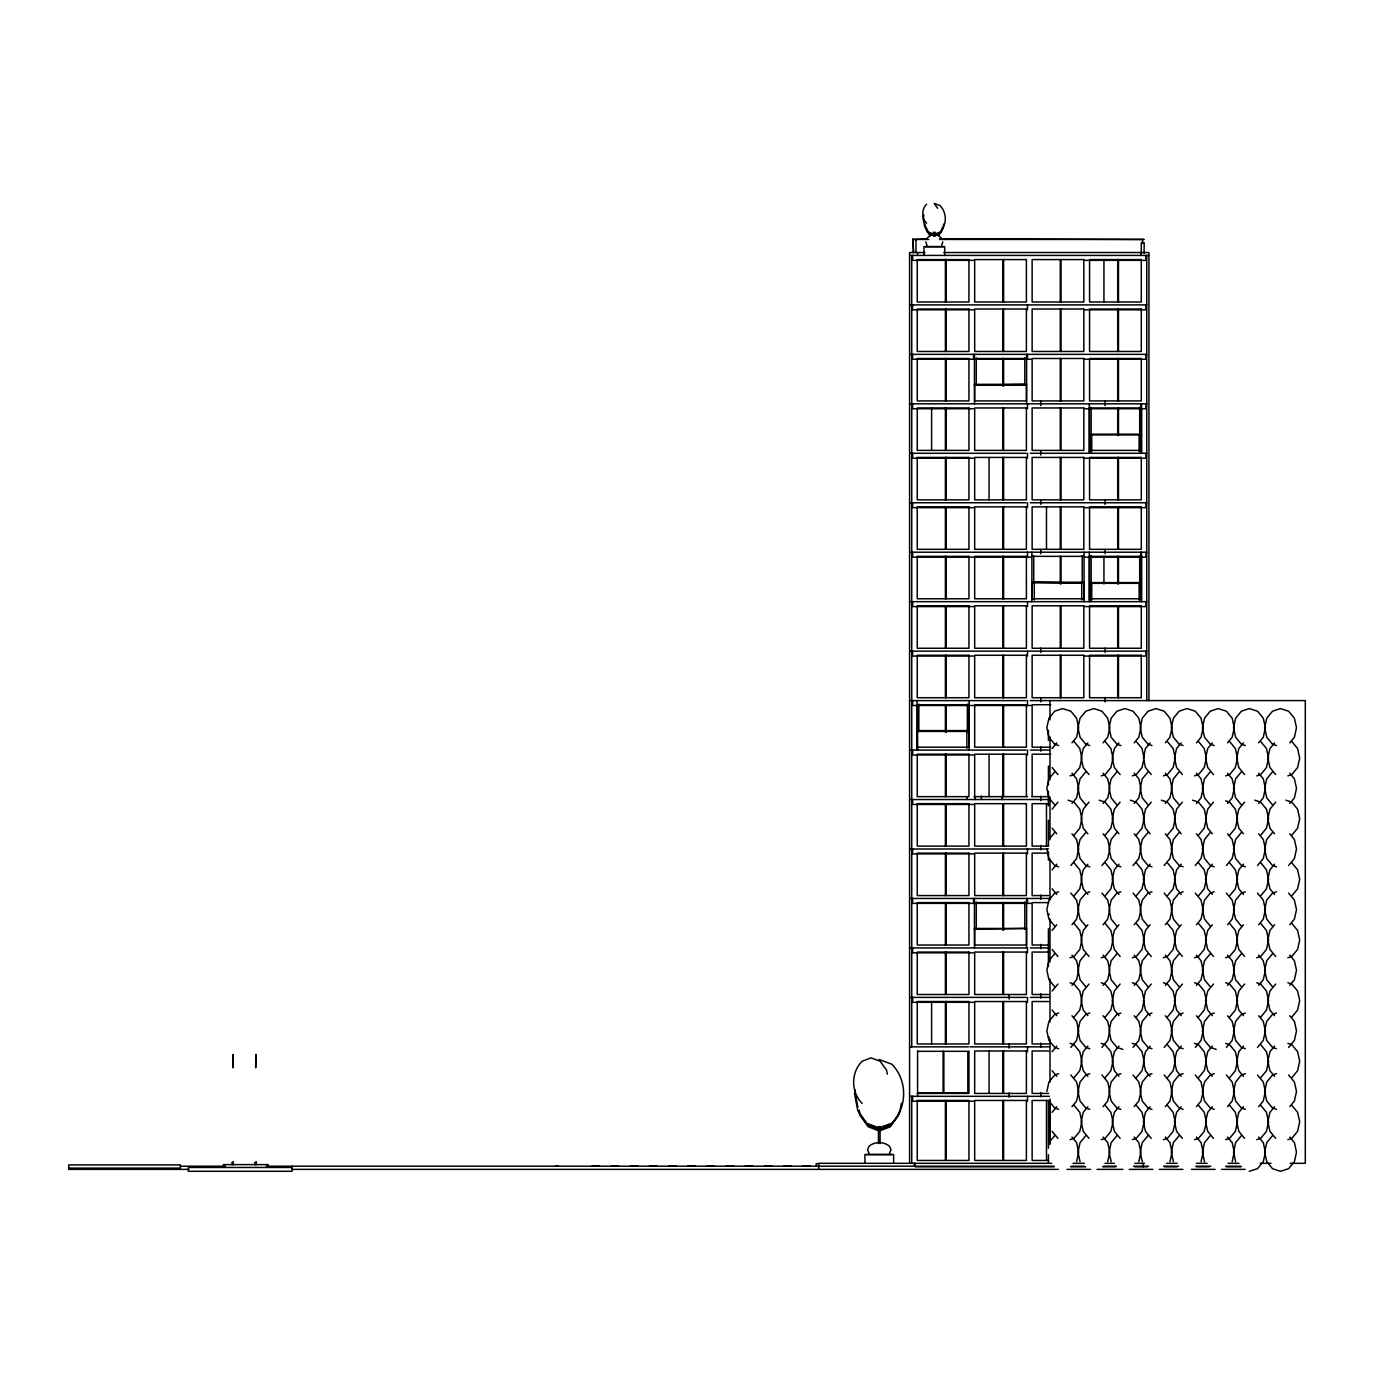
<?xml version="1.0" encoding="UTF-8"?>
<svg xmlns="http://www.w3.org/2000/svg" width="1374" height="1374" viewBox="0 0 1374 1374"><rect width="100%" height="100%" fill="white"/><g stroke="black" fill="none" stroke-linecap="round" stroke-linejoin="round"><path stroke-width="1.5" d="M923.895 215.014L923.156 218.844L924.633 226.504L928.669 232.137L934.2 234.267L939.971 232.137C947.081 225.061 947.081 212.626 939.971 205.55L934.2 203.438M942.203 227.826L941.482 231.588L938.494 235.761M943.715 224.048L942.753 229.046L939.232 233.958L934.423 235.796L929.408 233.958L925.887 229.046L924.925 224.048M855.229 1089.908L854.508 1093.687L857.788 1110.673L866.736 1123.176L879.017 1127.865L891.795 1123.176C907.561 1107.496 907.561 1079.895 891.795 1064.215L879.017 1059.509M898.957 1112.013L898.235 1115.757L890.335 1126.783L879.497 1130.922M901.43 1103.219L899.506 1113.215L891.073 1124.98L879.515 1129.394M1046.833 1091.523L1048.946 1082.008L1054.7 1075L1058.65 1073.695M1143.374 758.036L1145.469 748.521L1150.09 742.922M1076.598 1161.665L1078.693 1152.151L1076.598 1142.636L1071.978 1137.037M1107.702 1161.665L1109.814 1152.151L1107.702 1142.636L1103.099 1137.037M1143.786 998.675L1145.469 991.049L1151.24 984.059M1143.786 1059.302L1145.469 1051.694L1150.09 1046.095M1138.823 1161.665L1140.935 1152.151L1138.823 1142.636L1134.203 1137.037M1169.944 1161.665L1172.039 1152.151L1169.944 1142.636L1165.324 1137.037M1201.048 1161.665L1203.16 1152.151L1201.048 1142.636L1196.445 1137.037M1232.169 1161.665L1234.281 1152.151L1232.169 1142.636L1227.549 1137.037M941.688 245.431L942.804 241.858M889.459 1153.336L891.022 1149.763L889.459 1146.191C883.74 1141.451 874.809 1141.451 869.072 1146.191L867.526 1149.763L869.072 1153.336M926.591 204.211C921.49 209.243 921.49 218.174 926.591 223.206M1052.123 748.521L1056.743 742.922M1071.978 742.836L1076.598 737.237L1078.693 727.722L1076.598 718.207L1070.827 711.2L1062.6 708.572L1054.7 711.2L1048.946 718.207L1046.833 727.722L1048.946 737.237L1054.7 744.227L1058.65 745.55M1054.7 771.844L1048.946 778.835L1046.833 788.35L1048.946 797.865L1054.7 804.872M1087.864 742.922L1083.244 748.521L1081.132 758.036L1083.244 767.551L1089.015 774.558M1103.099 742.836L1107.702 737.237L1109.814 727.722L1107.702 718.207L1101.948 711.2L1093.721 708.572L1085.821 711.2L1080.05 718.207L1077.955 727.722L1080.05 737.237L1085.821 744.227L1089.771 745.55M1052.123 809.149L1057.894 802.158M1085.821 771.844L1080.05 778.835L1077.955 788.35L1080.05 797.865L1085.821 804.872M1118.968 742.922L1114.366 748.521L1112.253 758.036L1114.366 767.551L1120.119 774.558M1071.978 803.464L1076.598 797.865L1078.693 788.35L1076.598 778.835L1071.978 773.236M1048.946 839.462L1054.7 832.472M1134.203 742.836L1138.823 737.237L1140.935 727.722L1138.823 718.207L1133.052 711.2L1124.825 708.572L1116.942 711.2L1111.171 718.207L1109.058 727.722L1111.171 737.237L1116.942 744.227L1120.875 745.55M1089.015 802.158L1083.244 809.149L1081.132 818.664L1083.244 828.178L1087.864 833.778M1116.942 771.844L1111.171 778.835L1109.058 788.35L1111.171 797.865L1116.942 804.872M1074.021 835.186L1079.792 828.178L1081.888 818.664L1079.792 809.149L1074.021 802.158L1068.096 800.183M1103.099 803.464L1107.702 797.865L1109.814 788.35L1107.702 778.835L1103.099 773.236M1052.123 869.794L1056.743 864.194M1085.821 832.472L1080.05 839.462L1077.955 848.995L1080.05 858.51L1085.821 865.5L1089.771 866.822M1165.324 742.836L1169.944 737.237L1172.039 727.722L1169.944 718.207L1164.173 711.2L1155.946 708.572L1148.046 711.2L1142.275 718.207L1140.18 727.722L1142.275 737.237L1148.046 744.227L1151.996 745.55M1120.119 802.158L1114.366 809.149L1112.253 818.664L1114.366 828.178L1118.968 833.778M1070.827 865.5L1076.598 858.51L1078.693 848.995L1076.598 839.462L1071.978 833.863M1148.046 771.844L1142.275 778.835L1140.18 788.35L1142.275 797.865L1148.046 804.872M1105.143 835.186L1110.896 828.178L1113.009 818.664L1110.896 809.149L1105.143 802.158L1099.217 800.183M1181.193 742.922L1176.591 748.521L1174.478 758.036L1176.591 767.551L1182.361 774.558M1134.203 803.464L1138.823 797.865L1140.935 788.35L1138.823 778.835L1134.203 773.236M1087.864 864.194L1083.244 869.794L1081.132 879.308L1083.244 888.823L1087.864 894.422M1116.942 832.472L1111.171 839.462L1109.058 848.995L1111.171 858.51L1116.942 865.5L1120.875 866.822M1196.445 742.836L1201.048 737.237L1203.16 727.722L1201.048 718.207L1195.294 711.2L1187.067 708.572L1179.167 711.2L1173.396 718.207L1171.283 727.722L1173.396 737.237L1179.167 744.227L1183.117 745.55M1074.021 895.814L1079.792 888.823L1081.888 879.308L1079.792 869.794L1074.021 862.786M1151.24 802.158L1145.469 809.149L1143.374 818.664L1145.469 828.178L1150.09 833.778M1101.948 865.5L1107.702 858.51L1109.814 848.995L1107.702 839.462L1103.099 833.863M1179.167 771.844L1173.396 778.835L1171.283 788.35L1173.396 797.865L1179.167 804.872M1052.123 930.421L1056.743 924.822M1136.246 835.186L1142.017 828.178L1144.113 818.664L1142.017 809.149L1136.246 802.158L1130.321 800.183M1212.315 742.922L1207.712 748.521L1205.599 758.036L1207.712 767.551L1213.465 774.558M1165.324 803.464L1169.944 797.865L1172.039 788.35L1169.944 778.835L1165.324 773.236M1118.968 864.194L1114.366 869.794L1112.253 879.308L1114.366 888.823L1118.968 894.422M1071.978 924.736L1076.598 919.137L1078.693 909.622L1076.598 900.107L1070.827 893.1M1148.046 832.472L1142.275 839.462L1140.18 848.995L1142.275 858.51L1148.046 865.5L1151.996 866.822M1227.549 742.836L1232.169 737.237L1234.281 727.722L1232.169 718.207L1226.398 711.2L1218.171 708.572L1210.271 711.2L1204.517 718.207L1202.405 727.722L1204.517 737.237L1210.271 744.227L1214.221 745.55M1054.7 953.745L1048.946 960.735L1046.833 970.25L1048.946 979.765L1054.7 986.772M1105.143 895.814L1110.896 888.823L1113.009 879.308L1110.896 869.794L1105.143 862.786M1182.361 802.158L1176.591 809.149L1174.478 818.664L1176.591 828.178L1181.193 833.778M1133.052 865.5L1138.823 858.51L1140.935 848.995L1138.823 839.462L1134.203 833.863M1210.271 771.844L1204.517 778.835L1202.405 788.35L1204.517 797.865L1210.271 804.872M1087.864 924.822L1083.244 930.421L1081.132 939.936L1083.244 949.451L1089.015 956.459M1167.368 835.186L1173.121 828.178L1175.234 818.664L1173.121 809.149L1167.368 802.158L1161.442 800.183M1243.436 742.922L1238.816 748.521L1236.703 758.036L1238.816 767.551L1244.586 774.558M1196.445 803.464L1201.048 797.865L1203.16 788.35L1201.048 778.835L1196.445 773.236M1150.09 864.194L1145.469 869.794L1143.374 879.308L1145.469 888.823L1150.09 894.422M1103.099 924.736L1107.702 919.137L1109.814 909.622L1107.702 900.107L1101.948 893.1M1179.167 832.472L1173.396 839.462L1171.283 848.995L1173.396 858.51L1179.167 865.5L1183.117 866.822M1052.123 991.049L1057.894 984.059M1258.67 742.836L1263.273 737.237L1265.385 727.722L1263.273 718.207L1257.519 711.2L1249.292 708.572L1241.392 711.2L1235.621 718.207L1233.526 727.722L1235.621 737.237L1241.392 744.227L1245.342 745.55M1085.821 953.745L1080.05 960.735L1077.955 970.25L1080.05 979.765L1085.821 986.772M1136.246 895.814L1142.017 888.823L1144.113 879.308L1142.017 869.794L1136.246 862.786M1213.465 802.158L1207.712 809.149L1205.599 818.664L1207.712 828.178L1212.315 833.778M1164.173 865.5L1169.944 858.51L1172.039 848.995L1169.944 839.462L1165.324 833.863M1241.392 771.844L1235.621 778.835L1233.526 788.35L1235.621 797.865L1241.392 804.872M1118.968 924.822L1114.366 930.421L1112.253 939.936L1114.366 949.451L1120.119 956.459M1071.978 985.364L1076.598 979.765L1078.693 970.25L1076.598 960.735L1071.978 955.136M1198.471 835.186L1204.242 828.178L1206.355 818.664L1204.242 809.149L1198.471 802.158L1192.563 800.183M1274.54 742.922L1269.937 748.521L1267.824 758.036L1269.937 767.551L1275.69 774.558M1227.549 803.464L1232.169 797.865L1234.281 788.35L1232.169 778.835L1227.549 773.236M1181.193 864.194L1176.591 869.794L1174.478 879.308L1176.591 888.823L1181.193 894.422M1134.203 924.736L1138.823 919.137L1140.935 909.622L1138.823 900.107L1133.052 893.1M1210.271 832.472L1204.517 839.462L1202.405 848.995L1204.517 858.51L1210.271 865.5L1214.221 866.822M1089.015 984.059L1083.244 991.049L1081.132 1000.564L1083.244 1010.079L1087.864 1015.678M1289.791 742.836L1294.394 737.237L1296.506 727.722L1294.394 718.207L1288.623 711.2L1280.396 708.572L1272.513 711.2L1266.742 718.207L1264.63 727.722L1266.742 737.237L1272.513 744.227L1276.446 745.55M1116.942 953.745L1111.171 960.735L1109.058 970.25L1111.171 979.765L1116.942 986.772M1167.368 895.814L1173.121 888.823L1175.234 879.308L1173.121 869.794L1167.368 862.786M1244.586 802.158L1238.816 809.149L1236.703 818.664L1238.816 828.178L1243.436 833.778M1195.294 865.5L1201.048 858.51L1203.16 848.995L1201.048 839.462L1196.445 833.863M1272.513 771.844L1266.742 778.835L1264.63 788.35L1266.742 797.865L1272.513 804.872M1074.021 1017.086L1079.792 1010.079L1081.888 1000.564L1079.792 991.049L1074.021 984.059L1070.071 982.736M1150.09 924.822L1145.469 930.421L1143.374 939.936L1145.469 949.451L1151.24 956.459M1103.099 985.364L1107.702 979.765L1109.814 970.25L1107.702 960.735L1103.099 955.136M1229.593 835.186L1235.363 828.178L1237.459 818.664L1235.363 809.149L1229.593 802.158L1225.642 800.836M1052.123 1051.694L1056.743 1046.095M1258.67 803.464L1263.273 797.865L1265.385 788.35L1263.273 778.835L1258.67 773.236M1212.315 864.194L1207.712 869.794L1205.599 879.308L1207.712 888.823L1212.315 894.422M1165.324 924.736L1169.944 919.137L1172.039 909.622L1169.944 900.107L1164.173 893.1M1241.392 832.472L1235.621 839.462L1233.526 848.995L1235.621 858.51L1241.392 865.5L1245.342 866.822M1120.119 984.059L1114.366 991.049L1112.253 1000.564L1114.366 1010.079L1118.968 1015.678M1070.827 1047.4L1076.598 1040.41L1078.693 1030.878L1076.598 1021.363L1071.978 1015.764M1148.046 953.745L1142.275 960.735L1140.18 970.25L1142.275 979.765L1148.046 986.772M1198.471 895.814L1204.242 888.823L1206.355 879.308L1204.242 869.794L1198.471 862.786M1275.69 802.158L1269.937 809.149L1267.824 818.664L1269.937 828.178L1274.54 833.778M1226.398 865.5L1232.169 858.51L1234.281 848.995L1232.169 839.462L1227.549 833.863M1105.143 1017.086L1110.896 1010.079L1113.009 1000.564L1110.896 991.049L1105.143 984.059L1101.192 982.736M1181.193 924.822L1176.591 930.421L1174.478 939.936L1176.591 949.451L1182.361 956.459M1134.203 985.364L1138.823 979.765L1140.935 970.25L1138.823 960.735L1134.203 955.136M1260.714 835.186L1266.467 828.178L1268.58 818.664L1266.467 809.149L1260.714 802.158L1254.788 800.183M1087.864 1046.095L1083.244 1051.694L1081.132 1061.209L1083.244 1070.724L1087.864 1076.323M1289.791 803.464L1294.394 797.865L1296.506 788.35L1294.394 778.835L1289.791 773.236M1243.436 864.194L1238.816 869.794L1236.703 879.308L1238.816 888.823L1243.436 894.422M1196.445 924.736L1201.048 919.137L1203.16 909.622L1201.048 900.107L1195.294 893.1M1272.513 832.472L1266.742 839.462L1264.63 848.995L1266.742 858.51L1272.513 865.5L1276.446 866.822M1074.021 1077.714L1079.792 1070.724L1081.888 1061.209L1079.792 1051.694L1074.021 1044.687L1070.071 1043.364M1101.948 1047.4L1107.702 1040.41L1109.814 1030.878L1107.702 1021.363L1103.099 1015.764M1179.167 953.745L1173.396 960.735L1171.283 970.25L1173.396 979.765L1179.167 986.772M1229.593 895.814L1235.363 888.823L1237.459 879.308L1235.363 869.794L1229.593 862.786M1052.123 1112.322L1056.743 1106.723M1257.519 865.5L1263.273 858.51L1265.385 848.995L1263.273 839.462L1258.67 833.863M1136.246 1017.086L1142.017 1010.079L1144.113 1000.564L1142.017 991.049L1136.246 984.059L1132.296 982.736M1212.315 924.822L1207.712 930.421L1205.599 939.936L1207.712 949.451L1213.465 956.459M1165.324 985.364L1169.944 979.765L1172.039 970.25L1169.944 960.735L1165.324 955.136M1291.818 835.186L1297.588 828.178L1299.701 818.664L1297.588 809.149L1291.818 802.158L1285.892 800.183M1118.968 1046.095L1114.366 1051.694L1112.253 1061.209L1114.366 1070.724L1118.968 1076.323M1071.978 1106.637L1076.598 1101.038L1078.693 1091.523L1076.598 1082.008L1070.827 1075M1274.54 864.194L1269.937 869.794L1267.824 879.308L1269.937 888.823L1274.54 894.422M1227.549 924.736L1232.169 919.137L1234.281 909.622L1232.169 900.107L1226.398 893.1M1048.946 1142.636L1054.7 1135.645M1105.143 1077.714L1110.896 1070.724L1113.009 1061.209L1110.896 1051.694L1105.143 1044.687L1101.192 1043.364M1182.361 984.059L1176.591 991.049L1174.478 1000.564L1176.591 1010.079L1181.193 1015.678M1133.052 1047.4L1138.823 1040.41L1140.935 1030.878L1138.823 1021.363L1134.203 1015.764M1210.271 953.745L1204.517 960.735L1202.405 970.25L1204.517 979.765L1210.271 986.772M1260.714 895.814L1266.467 888.823L1268.58 879.308L1266.467 869.794L1260.714 862.786M1087.864 1106.723L1083.244 1112.322L1081.132 1121.837L1083.244 1131.352L1089.015 1138.359M1288.623 865.5L1294.394 858.51L1296.506 848.995L1294.394 839.462L1289.791 833.863M1167.368 1017.086L1173.121 1010.079L1175.234 1000.564L1173.121 991.049L1167.368 984.059L1163.417 982.736M1243.436 924.822L1238.816 930.421L1236.703 939.936L1238.816 949.451L1244.586 956.459M1196.445 985.364L1201.048 979.765L1203.16 970.25L1201.048 960.735L1196.445 955.136M1103.099 1106.637L1107.702 1101.038L1109.814 1091.523L1107.702 1082.008L1101.948 1075M1258.67 924.736L1263.273 919.137L1265.385 909.622L1263.273 900.107L1257.519 893.1M1085.821 1135.645L1080.05 1142.636L1077.955 1152.151L1080.05 1161.665M1136.246 1077.714L1142.017 1070.724L1144.113 1061.209L1142.017 1051.694L1136.246 1044.687L1132.296 1043.364M1213.465 984.059L1207.712 991.049L1205.599 1000.564L1207.712 1010.079L1212.315 1015.678M1164.173 1047.4L1169.944 1040.41L1172.039 1030.878L1169.944 1021.363L1165.324 1015.764M1241.392 953.745L1235.621 960.735L1233.526 970.25L1235.621 979.765L1241.392 986.772M1291.818 895.814L1297.588 888.823L1299.701 879.308L1297.588 869.794L1291.818 862.786M1118.968 1106.723L1114.366 1112.322L1112.253 1121.837L1114.366 1131.352L1120.119 1138.359M1198.471 1017.086L1204.242 1010.079L1206.355 1000.564L1204.242 991.049L1198.471 984.059L1194.538 982.736M1274.54 924.822L1269.937 930.421L1267.824 939.936L1269.937 949.451L1275.69 956.459M1227.549 985.364L1232.169 979.765L1234.281 970.25L1232.169 960.735L1227.549 955.136M1181.193 1046.095L1176.591 1051.694L1174.478 1061.209L1176.591 1070.724L1181.193 1076.323M1134.203 1106.637L1138.823 1101.038L1140.935 1091.523L1138.823 1082.008L1133.052 1075M1289.791 924.736L1294.394 919.137L1296.506 909.622L1294.394 900.107L1288.623 893.1M1116.942 1135.645L1111.171 1142.636L1109.058 1152.151L1111.171 1161.665M1167.368 1077.714L1173.121 1070.724L1175.234 1061.209L1173.121 1051.694L1167.368 1044.687M1244.586 984.059L1238.816 991.049L1236.703 1000.564L1238.816 1010.079L1243.436 1015.678M1195.294 1047.4L1201.048 1040.41L1203.16 1030.878L1201.048 1021.363L1196.445 1015.764M1272.513 953.745L1266.742 960.735L1264.63 970.25L1266.742 979.765L1272.513 986.772M1150.09 1106.723L1145.469 1112.322L1143.374 1121.837L1145.469 1131.352L1151.24 1138.359M1229.593 1017.086L1235.363 1010.079L1237.459 1000.564L1235.363 991.049L1229.593 984.059L1225.642 982.736M1258.67 985.364L1263.273 979.765L1265.385 970.25L1263.273 960.735L1258.67 955.136M1212.315 1046.095L1207.712 1051.694L1205.599 1061.209L1207.712 1070.724L1212.315 1076.323M1165.324 1106.637L1169.944 1101.038L1172.039 1091.523L1169.944 1082.008L1164.173 1075M1148.046 1135.645L1142.275 1142.636L1140.18 1152.151L1142.275 1161.665M1198.471 1077.714L1204.242 1070.724L1206.355 1061.209L1204.242 1051.694L1198.471 1044.687L1194.538 1043.364M1275.69 984.059L1269.937 991.049L1267.824 1000.564L1269.937 1010.079L1274.54 1015.678M1226.398 1047.4L1232.169 1040.41L1234.281 1030.878L1232.169 1021.363L1227.549 1015.764M1181.193 1106.723L1176.591 1112.322L1174.478 1121.837L1176.591 1131.352L1182.361 1138.359M1260.714 1017.086L1266.467 1010.079L1268.58 1000.564L1266.467 991.049L1260.714 984.059L1256.763 982.736M1289.791 985.364L1294.394 979.765L1296.506 970.25L1294.394 960.735L1289.791 955.136M1243.436 1046.095L1238.816 1051.694L1236.703 1061.209L1238.816 1070.724L1243.436 1076.323M1196.445 1106.637L1201.048 1101.038L1203.16 1091.523L1201.048 1082.008L1195.294 1075M1179.167 1135.645L1173.396 1142.636L1171.283 1152.151L1173.396 1161.665M1229.593 1077.714L1235.363 1070.724L1237.459 1061.209L1235.363 1051.694L1229.593 1044.687L1225.642 1043.364M1257.519 1047.4L1263.273 1040.41L1265.385 1030.878L1263.273 1021.363L1258.67 1015.764M1212.315 1106.723L1207.712 1112.322L1205.599 1121.837L1207.712 1131.352L1213.465 1138.359M1291.818 1017.086L1297.588 1010.079L1299.701 1000.564L1297.588 991.049L1291.818 984.059L1287.867 982.736M1274.54 1046.095L1269.937 1051.694L1267.824 1061.209L1269.937 1070.724L1274.54 1076.323M1227.549 1106.637L1232.169 1101.038L1234.281 1091.523L1232.169 1082.008L1226.398 1075M1210.271 1135.645L1204.517 1142.636L1202.405 1152.151L1204.517 1161.665M1260.714 1077.714L1266.467 1070.724L1268.58 1061.209L1266.467 1051.694L1260.714 1044.687M1288.623 1047.4L1294.394 1040.41L1296.506 1030.878L1294.394 1021.363L1289.791 1015.764M1243.436 1106.723L1238.816 1112.322L1236.703 1121.837L1238.816 1131.352L1244.586 1138.359M1258.67 1106.637L1263.273 1101.038L1265.385 1091.523L1263.273 1082.008L1257.519 1075M1241.392 1135.645L1235.621 1142.636L1233.526 1152.151L1235.621 1161.665M1291.818 1077.714L1297.588 1070.724L1299.701 1061.209L1297.588 1051.694L1291.818 1044.687L1287.867 1043.364M1274.54 1106.723L1269.937 1112.322L1267.824 1121.837L1269.937 1131.352L1275.69 1138.359M1289.791 1106.637L1294.394 1101.038L1296.506 1091.523L1294.394 1082.008L1288.623 1075M1272.513 1135.645L1266.742 1142.636L1264.63 1152.151L1266.742 1161.665L1272.513 1168.673L1280.396 1171.301L1288.623 1168.673L1294.394 1161.665L1296.506 1152.151L1294.394 1142.636L1289.791 1137.037M926.952 238.286L930.026 235.658L934.234 234.679L938.614 235.658L941.688 238.286M1070.071 775.863L1074.021 774.558L1079.792 767.551L1081.888 758.036L1079.792 748.521L1074.021 741.513M1101.192 775.863L1105.143 774.558L1110.896 767.551L1113.009 758.036L1110.896 748.521L1105.143 741.513M1132.296 775.863L1136.246 774.558L1142.017 767.551L1144.113 758.036L1142.017 748.521L1136.246 741.513M1163.417 775.863L1167.368 774.558L1173.121 767.551L1175.234 758.036L1173.121 748.521L1167.368 741.513M1194.538 775.863L1198.471 774.558L1204.242 767.551L1206.355 758.036L1204.242 748.521L1198.471 741.513M1225.642 775.863L1229.593 774.558L1235.363 767.551L1237.459 758.036L1235.363 748.521L1229.593 741.513M1256.763 775.863L1260.714 774.558L1266.467 767.551L1268.58 758.036L1266.467 748.521L1260.714 741.513M1287.867 775.863L1291.818 774.558L1297.588 767.551L1299.701 758.036L1297.588 748.521L1291.818 741.513M1058.65 891.795L1054.7 893.1L1048.946 900.107L1046.833 909.622L1048.946 919.137L1054.7 926.128M1089.771 891.795L1085.821 893.1L1080.05 900.107L1077.955 909.622L1080.05 919.137L1085.821 926.128M1120.875 891.795L1116.942 893.1L1111.171 900.107L1109.058 909.622L1111.171 919.137L1116.942 926.128M1151.996 891.795L1148.046 893.1L1142.275 900.107L1140.18 909.622L1142.275 919.137L1148.046 926.128M1183.117 891.795L1179.167 893.1L1173.396 900.107L1171.283 909.622L1173.396 919.137L1179.167 926.128M1214.221 891.795L1210.271 893.1L1204.517 900.107L1202.405 909.622L1204.517 919.137L1210.271 926.128M1245.342 891.795L1241.392 893.1L1235.621 900.107L1233.526 909.622L1235.621 919.137L1241.392 926.128M1070.071 957.764L1074.021 956.459L1079.792 949.451L1081.888 939.936L1079.792 930.421L1074.021 923.414M1276.446 891.795L1272.513 893.1L1266.742 900.107L1264.63 909.622L1266.742 919.137L1272.513 926.128M1101.192 957.764L1105.143 956.459L1110.896 949.451L1113.009 939.936L1110.896 930.421L1105.143 923.414M1132.296 957.764L1136.246 956.459L1142.017 949.451L1144.113 939.936L1142.017 930.421L1136.246 923.414M1163.417 957.764L1167.368 956.459L1173.121 949.451L1175.234 939.936L1173.121 930.421L1167.368 923.414M1194.538 957.764L1198.471 956.459L1204.242 949.451L1206.355 939.936L1204.242 930.421L1198.471 923.414M1058.65 1013.05L1054.7 1014.373L1048.946 1021.363L1046.833 1030.878L1048.946 1040.41L1054.7 1047.4L1058.65 1048.723M1225.642 957.764L1229.593 956.459L1235.363 949.451L1237.459 939.936L1235.363 930.421L1229.593 923.414M1089.771 1013.05L1085.821 1014.373L1080.05 1021.363L1077.955 1030.878L1080.05 1040.41L1085.821 1047.4L1089.771 1048.723M1256.763 957.764L1260.714 956.459L1266.467 949.451L1268.58 939.936L1266.467 930.421L1260.714 923.414M1120.875 1013.05L1116.942 1014.373L1111.171 1021.363L1109.058 1030.878L1111.171 1040.41L1116.942 1047.4L1122.85 1049.375M1287.867 957.764L1291.818 956.459L1297.588 949.451L1299.701 939.936L1297.588 930.421L1291.818 923.414M1151.996 1013.05L1148.046 1014.373L1142.275 1021.363L1140.18 1030.878L1142.275 1040.41L1148.046 1047.4L1151.996 1048.723M1183.117 1013.05L1179.167 1014.373L1173.396 1021.363L1171.283 1030.878L1173.396 1040.41L1179.167 1047.4L1183.117 1048.723M1214.221 1013.05L1210.271 1014.373L1204.517 1021.363L1202.405 1030.878L1204.517 1040.41L1210.271 1047.4L1216.196 1049.375M1245.342 1013.05L1241.392 1014.373L1235.621 1021.363L1233.526 1030.878L1235.621 1040.41L1241.392 1047.4L1245.342 1048.723M1089.771 1073.695L1085.821 1075L1080.05 1082.008L1077.955 1091.523L1080.05 1101.038L1085.821 1108.028L1089.771 1109.35M1276.446 1013.05L1272.513 1014.373L1266.742 1021.363L1264.63 1030.878L1266.742 1040.41L1272.513 1047.4L1276.446 1048.723M1120.875 1073.695L1116.942 1075L1111.171 1082.008L1109.058 1091.523L1111.171 1101.038L1116.942 1108.028L1120.875 1109.35M1151.996 1073.695L1148.046 1075L1142.275 1082.008L1140.18 1091.523L1142.275 1101.038L1148.046 1108.028L1151.996 1109.35M1183.117 1073.695L1179.167 1075L1173.396 1082.008L1171.283 1091.523L1173.396 1101.038L1179.167 1108.028L1183.117 1109.35M1214.221 1073.695L1210.271 1075L1204.517 1082.008L1202.405 1091.523L1204.517 1101.038L1210.271 1108.028L1214.221 1109.35M1245.342 1073.695L1241.392 1075L1235.621 1082.008L1233.526 1091.523L1235.621 1101.038L1241.392 1108.028L1245.342 1109.35M1070.071 1139.664L1074.021 1138.359L1079.792 1131.352L1081.888 1121.837L1079.792 1112.322L1074.021 1105.314M1276.446 1073.695L1272.513 1075L1266.742 1082.008L1264.63 1091.523L1266.742 1101.038L1272.513 1108.028L1276.446 1109.35M1101.192 1139.664L1105.143 1138.359L1110.896 1131.352L1113.009 1121.837L1110.896 1112.322L1105.143 1105.314M1132.296 1139.664L1136.246 1138.359L1142.017 1131.352L1144.113 1121.837L1142.017 1112.322L1136.246 1105.314M1163.417 1139.664L1167.368 1138.359L1173.121 1131.352L1175.234 1121.837L1173.121 1112.322L1167.368 1105.314M1194.538 1139.664L1198.471 1138.359L1204.242 1131.352L1206.355 1121.837L1204.242 1112.322L1198.471 1105.314M1225.642 1139.664L1229.593 1138.359L1235.363 1131.352L1237.459 1121.837L1235.363 1112.322L1229.593 1105.314M1256.763 1139.664L1260.714 1138.359L1266.467 1131.352L1268.58 1121.837L1266.467 1112.322L1260.714 1105.314M1287.867 1139.664L1291.818 1138.359L1297.588 1131.352L1299.701 1121.837L1297.588 1112.322L1291.818 1105.314M927.141 238.75L914.38 239.454L928.79 239.454M939.902 238.75L1144.147 239.454L939.49 239.454M925.011 252.541L909.588 252.541L909.588 1163.314M943.766 252.541L1148.922 252.541L1148.922 700.603M909.588 255.427L1148.922 255.427M973.565 260.339L912.628 260.339L912.628 255.427M1084.945 260.339L1145.899 260.339L1145.899 255.427M909.588 304.891L1146.775 304.891M973.565 309.803L912.628 309.803L912.628 304.891M1084.945 309.803L1145.899 309.803L1145.899 304.891M909.588 354.355L1146.775 354.355M976.759 358.494L1026.395 358.494M1031.015 359.267L912.628 359.267L912.628 354.355M1084.945 359.267L1145.899 359.267L1145.899 354.355M974.372 384.342L1026.704 384.342L974.372 385.149M909.588 403.819L1146.775 403.819M1089.565 407.958L1139.201 407.958M973.565 408.731L912.628 408.731L912.628 403.819M1084.945 408.731L1145.899 408.731L1145.899 403.819M1091.008 434.923L1139.922 434.923M1091.643 450.397L1139.201 450.397M909.588 453.283L1026.069 453.283M1030.328 453.283L1146.775 453.283M973.565 458.195L912.628 458.195L912.628 453.283M1084.945 458.195L1145.899 458.195L1145.899 453.283M909.588 502.747L1026.069 502.747M1030.328 502.747L1146.775 502.747M973.565 507.659L912.628 507.659L912.628 502.747M1084.945 507.659L1145.899 507.659L1145.899 502.747M909.588 552.211L1146.775 552.211M1032.132 556.35L1083.828 556.35M1089.565 556.35L1139.201 556.35M1031.015 557.123L912.628 557.123L912.628 552.211M1084.945 557.123L1145.899 557.123L1145.899 552.211M1084.155 582.198L1031.805 582.198L1084.155 583.005M1091.008 583.315L1139.922 583.315M1091.626 598.789L1139.201 598.789M909.588 601.675L1146.775 601.675M973.565 606.587L912.628 606.587L912.628 601.675M1084.945 606.587L1145.899 606.587L1145.899 601.675M909.588 651.139L1146.775 651.139M973.565 656.051L912.628 656.051L912.628 651.139M1084.945 656.051L1145.899 656.051L1145.899 651.139M909.588 700.603L1026.069 700.603M1030.328 700.603L1305.3 700.603L1305.3 1163.314L1290.289 1163.314M919.309 704.742L968.945 704.742M1050.749 704.742L1032.132 704.742L1032.132 747.181L1050.749 747.181M1031.015 705.515L912.628 705.515L912.628 700.603M916.922 730.59L969.271 730.59M916.922 731.397L969.271 731.397M909.588 750.067L1026.069 750.067M1030.328 750.067L1049.513 750.067M1050.749 754.206L1032.132 754.206L1032.132 796.645M973.565 754.979L912.628 754.979L912.628 750.067M973.96 796.645L1027.546 796.645M1031.822 796.645L1048.671 796.645M909.588 799.531L1049.513 799.531M1048.671 803.67L1032.132 803.67L1032.132 846.109L1048.671 846.109M973.565 804.443L912.628 804.443L912.628 799.531M909.588 848.995L1048.517 848.995M1048.671 853.134L1032.132 853.134L1032.132 895.573L1048.671 895.573M973.565 853.907L912.628 853.907L912.628 848.995M909.588 898.459L1049.513 898.459M976.759 902.598L1026.395 902.598M1048.671 902.598L1032.132 902.598L1032.132 945.037L1048.671 945.037M1031.015 903.371L912.628 903.371L912.628 898.459M1048.414 914.414L1049.358 914.414M974.372 928.446L1026.704 928.446L974.372 929.253M909.588 947.923L1026.069 947.923M1030.328 947.923L1049.513 947.923M1048.671 952.062L1032.132 952.062L1032.132 994.501L1048.671 994.501M973.565 952.835L912.628 952.835L912.628 947.923M909.588 997.387L1026.155 997.387M1030.328 997.387L1049.513 997.387M1048.671 1001.526L1032.132 1001.526L1032.132 1043.965L1048.671 1043.965M973.565 1002.299L912.628 1002.299L912.628 997.387M1048.414 1037.267L1049.358 1037.267M909.588 1046.851L968.533 1046.851M970.061 1046.851L1049.513 1046.851M1048.671 1050.99L1032.132 1050.99L1032.132 1093.429L1048.671 1093.429M917.574 1051.316L967.828 1051.316L967.828 1092.794L917.574 1092.794M917.248 1093.429L968.945 1093.429L968.945 1050.99M909.588 1096.315L1049.513 1096.315M1048.671 1100.454L1032.132 1100.454L1032.132 1160.446L1048.671 1160.446M973.565 1101.227L912.628 1101.227L912.628 1096.315M1051.642 1163.314L818.646 1163.314L818.646 1169.377M1072.974 1163.314L1084.326 1163.314M1104.954 1163.314L1114.366 1163.314M1134.821 1163.314L1144.405 1163.314M1166.578 1163.314L1177.226 1163.314M1196.41 1163.314L1207.076 1163.314M1228.064 1163.314L1239.039 1163.314M1260.25 1163.314L1270.967 1163.314M818.646 1163.641L816.242 1163.641L816.242 1166.2M180.338 1166.2L225.422 1166.2M266.212 1166.2L1054.098 1166.2M1071.273 1166.2L1084.155 1166.2M1103.477 1166.2L1116.358 1166.2M1133.533 1166.2L1148.561 1166.2M1163.589 1166.2L1178.6 1166.2M1195.775 1166.2L1210.803 1166.2M1225.831 1166.2L1240.859 1166.2M1053.892 1166.835L915.17 1166.835L915.17 1163.314M1070.655 1166.835L1085.769 1166.835M1102.635 1166.835L1115.619 1166.835M1134.598 1166.835L1147.393 1166.835M1164.448 1166.835L1177.226 1166.835M1196.41 1166.835L1209.206 1166.835M1226.261 1166.835L1241.186 1166.835M292.078 1167.471L188.375 1167.471L188.375 1171.301L292.078 1171.301L292.078 1166.2M68.7 1168.106L180.389 1168.106L180.389 1164.912L68.7 1164.912L68.7 1169.377L188.925 1169.377M291.975 1169.377L1058.392 1169.377M1066.98 1169.377L1090.595 1169.377M1097.036 1169.377L1122.798 1169.377M1129.239 1169.377L1152.855 1169.377M1159.295 1169.377L1182.894 1169.377M1191.481 1169.377L1215.097 1169.377M1221.538 1169.377L1245.153 1169.377M1249.292 1171.301L1257.519 1168.673L1263.273 1161.665L1265.385 1152.151L1263.273 1142.636L1258.67 1137.037M1058.65 866.822L1054.7 865.5L1048.946 858.51L1046.833 848.995M1058.65 1109.35L1054.7 1108.028L1048.946 1101.038M879.034 1129.394L867.475 1124.98L859.042 1113.215M879.051 1130.922L868.213 1126.783L860.313 1115.757L859.231 1110.14M1151.24 774.558L1145.469 767.551L1143.786 759.942M1052.123 767.551L1057.894 774.558M1052.123 828.178L1056.743 833.778M1052.123 888.823L1056.743 894.422M1150.09 1015.678L1145.469 1010.079L1143.374 1000.564M1052.123 949.451L1057.894 956.459M1150.09 1076.323L1145.469 1070.724L1143.374 1061.209M1052.123 1010.079L1056.743 1015.678M1052.123 1070.724L1056.743 1076.323M1052.123 1131.352L1057.894 1138.359M934.715 204.211L937.618 208.23M862.133 1103.356C850.815 1092.175 850.815 1072.407 862.133 1061.243L870.944 1057.877L880.133 1061.243L886.574 1070.157L887.364 1074.21M930.146 235.761L927.158 231.588L926.437 227.826M925.836 241.858L926.952 245.431M855.968 1097.225L857.891 1107.221M1146.775 255.427L1146.775 700.603M1144.147 253.297L1144.147 242.648L1141.279 242.648L1141.279 253.297M1143.34 1163.314L1143.34 1166.835M1142.55 239.454L1142.55 243.198M1141.502 403.819L1141.502 453.283M1141.502 552.211L1141.502 601.675M1141.433 407.322L1141.433 451.685M1141.433 555.714L1141.433 600.077M1140.952 252.541L1140.952 255.427M1140.952 403.819L1140.952 408.731M1140.952 552.211L1140.952 557.123M1139.922 451.599L1139.836 434.201L1091.008 434.201L1091.008 451.599M1139.922 599.991L1139.836 582.593L1091.008 582.593L1091.008 599.991M1139.681 407.322L1139.681 450.878M1139.681 555.714L1139.681 599.27M1139.201 434.923L1139.201 451.599M1139.201 583.315L1139.201 599.991M1118.488 259.566L1118.488 302.005M1118.488 309.03L1118.488 351.469M1118.488 358.494L1118.488 400.933M1118.488 407.958L1118.488 435.541M1118.488 457.422L1118.488 499.861M1118.488 506.886L1118.488 549.325M1118.488 556.35L1118.488 583.933M1118.488 605.814L1118.488 648.253M1118.488 655.278L1118.488 697.717M1117.715 259.566L1117.715 302.005M1117.715 309.03L1117.715 351.469M1117.715 358.494L1117.715 400.933M1117.715 407.958L1117.715 435.541M1117.715 457.422L1117.715 499.861M1117.715 506.886L1117.715 549.325M1117.715 556.35L1117.715 583.933M1117.715 605.814L1117.715 648.253M1117.715 655.278L1117.715 697.717M1105.091 401.363L1105.091 405.656M1105.091 500.102L1105.091 504.395M1105.091 549.463L1105.091 553.756M1105.091 648.202L1105.091 652.495M1105.091 697.563L1105.091 701.856M1103.94 259.566L1103.94 302.005M1103.94 556.35L1103.94 583.933M1091.729 434.923L1091.729 451.599M1091.729 583.315L1091.729 599.991M1091.162 407.322L1091.162 451.685M1091.162 555.714L1091.162 600.077M1089.41 407.322L1089.41 451.685M1089.41 555.714L1089.41 600.077M1089.342 403.819L1089.342 453.283M1089.342 552.211L1089.342 601.675M1084.069 552.211L1084.069 601.675M1082.231 555.714L1082.231 583.177M1081.75 583.315L1081.75 599.991M1061.037 259.566L1061.037 302.005M1061.037 309.03L1061.037 351.469M1061.037 358.494L1061.037 400.933M1061.037 407.958L1061.037 450.397M1061.037 457.422L1061.037 499.861M1061.037 506.886L1061.037 549.325M1061.037 556.35L1061.037 583.933M1061.037 605.814L1061.037 648.253M1061.037 655.278L1061.037 697.717M1060.281 259.566L1060.281 302.005M1060.281 309.03L1060.281 351.469M1060.281 358.494L1060.281 400.933M1060.281 407.958L1060.281 450.397M1060.281 457.422L1060.281 499.861M1060.281 506.886L1060.281 549.325M1060.281 556.35L1060.281 583.933M1060.281 605.814L1060.281 648.253M1060.281 655.278L1060.281 697.717M1049.994 700.603L1049.994 719.873M1049.994 737.014L1049.994 779.865M1049.994 796.989L1049.994 839.84M1049.994 859.128L1049.994 899.833M1049.994 919.103L1049.994 961.955M1049.994 979.095L1049.994 1021.93M1049.994 1039.07L1049.994 1081.922M1049.994 1099.063L1049.994 1144.044M1049.684 1144.01L1049.684 1101.089L1048.414 1101.089L1048.414 1148.303M1048.414 730.229L1048.414 740.483M1048.414 766.022L1048.414 784.915M1048.414 791.201L1048.414 805.903M1048.414 820.261L1048.414 845.457M1048.414 851.76L1048.414 860.158M1048.414 928.772L1048.414 966.557M1048.414 1154.744L1048.414 1163.314M1046.49 506.886L1046.49 549.325M1046.49 803.67L1046.49 846.109M1046.49 1100.454L1046.49 1160.446M1040.753 401.363L1040.753 405.656M1040.753 450.741L1040.753 455.034M1040.753 500.102L1040.753 504.395M1040.753 549.463L1040.753 553.756M1040.753 648.202L1040.753 652.495M1040.753 697.563L1040.753 701.856M1040.753 746.924L1040.753 751.217M1040.753 796.302L1040.753 800.595M1040.753 845.663L1040.753 849.956M1040.753 895.024L1040.753 899.317M1040.753 944.402L1040.753 948.695M1040.753 993.763L1040.753 998.056M1040.753 1043.124L1040.753 1047.417M1040.753 1092.485L1040.753 1096.778M1034.279 583.315L1034.279 599.991M1033.729 555.714L1033.729 583.177M1031.891 552.211L1031.891 601.675M1027.512 304.891L1027.512 309.803M1027.512 354.355L1027.512 359.267M1027.512 403.819L1027.512 408.731M1027.512 453.283L1027.512 458.195M1027.512 502.747L1027.512 507.659M1027.512 552.211L1027.512 557.123M1027.512 601.675L1027.512 606.587M1027.512 651.139L1027.512 656.051M1027.512 700.603L1027.512 705.515M1027.512 750.067L1027.512 754.979M1027.512 848.995L1027.512 853.907M1027.512 898.459L1027.512 903.371M1027.512 947.923L1027.512 952.835M1027.512 997.387L1027.512 1002.299M1027.512 1046.851L1027.512 1051.763M1027.512 1096.315L1027.512 1101.227M1026.618 354.355L1026.618 403.819M1026.618 898.459L1026.618 947.923M1026.395 796.645L1026.395 754.206L974.681 754.206L974.681 796.645M1026.395 929.082L1026.395 945.037L974.681 945.037L974.681 929.082M1024.798 357.858L1024.798 385.321M1024.798 901.962L1024.798 929.425M1009.151 994.828L1009.151 999.104M1009.151 1043.896L1009.151 1048.156M1009.151 1092.948L1009.151 1097.208M1003.604 259.566L1003.604 302.005M1003.604 309.03L1003.604 351.469M1003.604 358.494L1003.604 386.077M1003.604 407.958L1003.604 450.397M1003.604 457.422L1003.604 499.861M1003.604 506.886L1003.604 549.325M1003.604 556.35L1003.604 598.789M1003.604 605.814L1003.604 648.253M1003.604 655.278L1003.604 697.717M1003.604 704.742L1003.604 747.181M1003.604 754.206L1003.604 796.645M1003.604 803.67L1003.604 846.109M1003.604 853.134L1003.604 895.573M1003.604 902.598L1003.604 930.181M1003.604 952.062L1003.604 994.501M1003.604 1001.526L1003.604 1043.965M1003.604 1050.99L1003.604 1093.429M1003.604 1100.454L1003.604 1160.446M1002.831 259.566L1002.831 302.005M1002.831 309.03L1002.831 351.469M1002.831 358.494L1002.831 386.077M1002.831 407.958L1002.831 450.397M1002.831 457.422L1002.831 499.861M1002.831 506.886L1002.831 549.325M1002.831 556.35L1002.831 598.789M1002.831 605.814L1002.831 648.253M1002.831 655.278L1002.831 697.717M1002.831 704.742L1002.831 747.181M1002.831 754.206L1002.831 796.645M1002.831 803.67L1002.831 846.109M1002.831 853.134L1002.831 895.573M1002.831 902.598L1002.831 930.181M1002.831 952.062L1002.831 994.501M1002.831 1001.526L1002.831 1043.965M1002.831 1050.99L1002.831 1093.429M1002.831 1100.454L1002.831 1160.446M1002.127 796.01L1002.127 799.531M989.057 457.422L989.057 499.861M989.057 754.206L989.057 796.645M989.057 1050.99L989.057 1093.429M981.397 796.01L981.397 799.531M976.279 357.858L976.279 385.321M976.279 901.962L976.279 929.425M975.008 796.645L975.008 799.531M974.458 354.355L974.458 403.819M974.458 898.459L974.458 947.923M973.565 354.355L973.565 359.267M973.565 898.459L973.565 903.371M969.185 700.603L969.185 750.067M969.099 704.106L968.945 747.181L917.248 747.181L917.248 731.226M967.348 704.106L967.348 731.569M966.867 731.707L966.867 748.383M967.038 796.645L967.038 799.531M946.154 259.566L946.154 302.005M946.154 309.03L946.154 351.469M946.154 358.494L946.154 400.933M946.154 407.958L946.154 450.397M946.154 457.422L946.154 499.861M946.154 506.886L946.154 549.325M946.154 556.35L946.154 598.789M946.154 605.814L946.154 648.253M946.154 655.278L946.154 697.717M946.154 704.742L946.154 732.325M946.154 754.206L946.154 796.645M946.154 803.67L946.154 846.109M946.154 853.134L946.154 895.573M946.154 902.598L946.154 945.037M946.154 952.062L946.154 994.501M946.154 1001.526L946.154 1043.965M946.154 1100.454L946.154 1160.446M945.398 259.566L945.398 302.005M945.398 309.03L945.398 351.469M945.398 358.494L945.398 400.933M945.398 407.958L945.398 450.397M945.398 457.422L945.398 499.861M945.398 506.886L945.398 549.325M945.398 556.35L945.398 598.789M945.398 605.814L945.398 648.253M945.398 655.278L945.398 697.717M945.398 704.742L945.398 732.325M945.398 754.206L945.398 796.645M945.398 803.67L945.398 846.109M945.398 853.134L945.398 895.573M945.398 902.598L945.398 945.037M945.398 952.062L945.398 994.501M945.398 1001.526L945.398 1043.965M945.398 1100.454L945.398 1160.446M944.694 255.427L944.694 246.65L923.946 246.65L923.946 255.427M943.869 1051.316L943.869 1092.794M943.423 246.65L925.217 246.65M943.096 1051.316L943.096 1092.794M935.11 232.086L935.11 236.07M933.53 232.086L933.53 236.07M931.606 407.958L931.606 450.397M931.606 1001.526L931.606 1043.965M918.845 704.106L918.845 731.569M917.574 252.541L917.574 255.427M917.574 704.725L917.574 750.067M917.574 1050.973L917.574 1096.315M917.008 700.603L917.008 750.067M915.977 239.454L915.977 252.541M914.38 1163.314L914.38 1166.2M913.676 252.541L912.783 238.75L913.504 239.454M913.263 239.454L913.263 252.541M911.735 255.427L911.735 1046.851M911.735 1096.315L911.735 1163.314M893.632 1163.314L893.632 1154.538L864.916 1154.538L864.916 1163.314M892.361 1154.538L866.187 1154.538M880.064 1126.405L880.064 1143.529M878.467 1126.405L878.467 1143.529M810.179 1166.028L802.674 1166.028M791.029 1166.028L783.541 1166.028M771.879 1166.028L764.391 1166.028M752.746 1166.028L745.24 1166.028M733.596 1166.028L726.09 1166.028M714.446 1166.028L706.94 1166.028M695.296 1166.028L687.79 1166.028M676.145 1166.028L668.657 1166.028M656.995 1166.028L649.507 1166.028M637.862 1166.028L630.357 1166.028M618.712 1166.028L611.207 1166.028M599.562 1166.028L592.057 1166.028M558.239 1166.045L555.354 1166.045M268.153 1167.471L268.153 1164.602L223.481 1164.602L223.481 1167.471M256.869 1164.602L254.465 1164.602M255.959 1162.679L255.959 1164.276M255.375 1162.679L255.375 1164.276M233.958 1164.602L231.571 1164.602M233.048 1162.679L233.048 1164.276M232.481 1162.679L232.481 1164.276M968.945 259.566L917.248 259.566L917.248 302.005L968.945 302.005L968.945 259.566M1026.395 259.566L974.681 259.566L974.681 302.005L1026.395 302.005L1026.395 259.566M1083.828 259.566L1032.132 259.566L1032.132 302.005L1083.828 302.005L1083.828 259.566M1141.279 259.566L1089.565 259.566L1089.565 302.005L1141.279 302.005L1141.279 259.566M968.945 309.03L917.248 309.03L917.248 351.469L968.945 351.469L968.945 309.03M1026.395 309.03L974.681 309.03L974.681 351.469L1026.395 351.469L1026.395 309.03M1083.828 309.03L1032.132 309.03L1032.132 351.469L1083.828 351.469L1083.828 309.03M1141.279 309.03L1089.565 309.03L1089.565 351.469L1141.279 351.469L1141.279 309.03M968.945 358.494L917.248 358.494L917.248 400.933L968.945 400.933L968.945 358.494M1083.828 358.494L1032.132 358.494L1032.132 400.933L1083.828 400.933L1083.828 358.494M1141.279 358.494L1089.565 358.494L1089.565 400.933L1141.279 400.933L1141.279 358.494M1026.395 384.978L974.681 384.978L974.681 400.933L1026.395 400.933L1026.395 384.978M968.945 407.958L917.248 407.958L917.248 450.397L968.945 450.397L968.945 407.958M1026.395 407.958L974.681 407.958L974.681 450.397L1026.395 450.397L1026.395 407.958M1083.828 407.958L1032.132 407.958L1032.132 450.397L1083.828 450.397L1083.828 407.958M968.945 457.422L917.248 457.422L917.248 499.861L968.945 499.861L968.945 457.422M1026.395 457.422L974.681 457.422L974.681 499.861L1026.395 499.861L1026.395 457.422M1083.828 457.422L1032.132 457.422L1032.132 499.861L1083.828 499.861L1083.828 457.422M1141.279 457.422L1089.565 457.422L1089.565 499.861L1141.279 499.861L1141.279 457.422M968.945 506.886L917.248 506.886L917.248 549.325L968.945 549.325L968.945 506.886M1026.395 506.886L974.681 506.886L974.681 549.325L1026.395 549.325L1026.395 506.886M1083.828 506.886L1032.132 506.886L1032.132 549.325L1083.828 549.325L1083.828 506.886M1141.279 506.886L1089.565 506.886L1089.565 549.325L1141.279 549.325L1141.279 506.886M968.945 556.35L917.248 556.35L917.248 598.789L968.945 598.789L968.945 556.35M1026.395 556.35L974.681 556.35L974.681 598.789L1026.395 598.789L1026.395 556.35M1083.828 582.834L1032.132 582.834L1032.132 598.789L1083.828 598.789L1083.828 582.834M968.945 605.814L917.248 605.814L917.248 648.253L968.945 648.253L968.945 605.814M1026.395 605.814L974.681 605.814L974.681 648.253L1026.395 648.253L1026.395 605.814M1083.828 605.814L1032.132 605.814L1032.132 648.253L1083.828 648.253L1083.828 605.814M1141.279 605.814L1089.565 605.814L1089.565 648.253L1141.279 648.253L1141.279 605.814M968.945 655.278L917.248 655.278L917.248 697.717L968.945 697.717L968.945 655.278M1026.395 655.278L974.681 655.278L974.681 697.717L1026.395 697.717L1026.395 655.278M1083.828 655.278L1032.132 655.278L1032.132 697.717L1083.828 697.717L1083.828 655.278M1141.279 655.278L1089.565 655.278L1089.565 697.717L1141.279 697.717L1141.279 655.278M1026.395 704.742L974.681 704.742L974.681 747.181L1026.395 747.181L1026.395 704.742M968.945 754.206L917.248 754.206L917.248 796.645L968.945 796.645L968.945 754.206M968.945 803.67L917.248 803.67L917.248 846.109L968.945 846.109L968.945 803.67M1026.395 803.67L974.681 803.67L974.681 846.109L1026.395 846.109L1026.395 803.67M968.945 853.134L917.248 853.134L917.248 895.573L968.945 895.573L968.945 853.134M1026.395 853.134L974.681 853.134L974.681 895.573L1026.395 895.573L1026.395 853.134M968.945 902.598L917.248 902.598L917.248 945.037L968.945 945.037L968.945 902.598M968.945 952.062L917.248 952.062L917.248 994.501L968.945 994.501L968.945 952.062M1026.395 952.062L974.681 952.062L974.681 994.501L1026.395 994.501L1026.395 952.062M968.945 1001.526L917.248 1001.526L917.248 1043.965L968.945 1043.965L968.945 1001.526M1026.395 1001.526L974.681 1001.526L974.681 1043.965L1026.395 1043.965L1026.395 1001.526M1026.395 1050.99L974.681 1050.99L974.681 1093.429L1026.395 1093.429L1026.395 1050.99M232.996 1054.597L232.773 1067.581L232.996 1054.597M255.89 1054.597L255.667 1067.581L255.89 1054.597M968.945 1100.454L917.248 1100.454L917.248 1160.446L968.945 1160.446L968.945 1100.454M1026.395 1100.454L974.681 1100.454L974.681 1160.446L1026.395 1160.446L1026.395 1100.454M233.34 1162.129L232.189 1162.679L233.34 1162.129M256.234 1162.129L255.083 1162.679L256.234 1162.129"/></g></svg>
